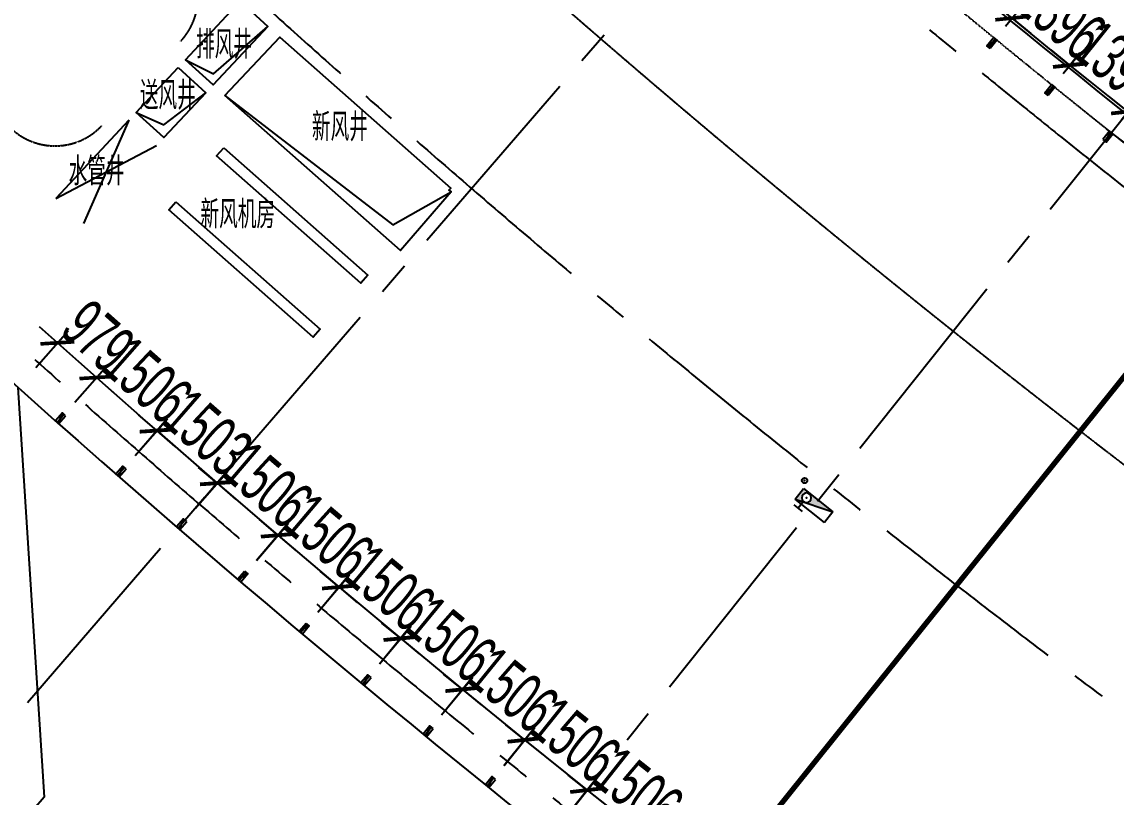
# Model space of a CAD drawing. Extents: x -668578 to 2331563, y -1202445 to 1620273.
# Drawn here: x 727431 to 747905, y 111750 to 126257 of the extents above; entities that cross this region are included whole.
import ezdxf

# ---------------------------------------------------------------- set-up
doc = ezdxf.new("R2010")
doc.units = 0
for name, pattern in [('CENTER2', [28.575, 19.05, -3.175, 3.175, -3.175]), ('Continuous-STLayerSet-Col', [0]), ('DASH', [0.35, 0.25, -0.1]), ('DOT2', [0.125, 0, -0.125])]:
    doc.linetypes.add(name, pattern=pattern)
doc.layers.get('0').update_dxf_attribs({"color": 8})
doc.layers.get('Defpoints').update_dxf_attribs({"color": 8})
for name, color, linetype in [('#标注', 8, 'Continuous'), ('#轴线', 8, 'CENTER2'), ('A-AL', 8, 'Continuous'), ('A-BEAM-PLAN-C', 8, 'Continuous'), ('A-DIMS-150', 8, 'Continuous'), ('A-FLOR-OTLN', 8, 'DOT2'), ('A-ROOF', 8, 'Continuous'), ('A-ROOF-DRAN', 8, 'Continuous'), ('A-WIND-FRAM', 8, 'Continuous'), ('dim', 8, 'Continuous'), ('STAIR', 8, 'Continuous'), ('WINDOW', 8, 'Continuous'), ('外轮廓', 8, 'Continuous'), ('建-文字', 8, 'Continuous'), ('建-消防-防火分区填充', 8, 'Continuous'), ('暖-消防-挡烟垂壁', 8, 'Continuous'), ('暖-空调箱-基础', 8, 'Continuous'), ('水-消防-消火栓', 8, 'Continuous'), ('水-消防-消火栓-标识', 8, 'Continuous')]:
    doc.layers.add(name, color=color, linetype=linetype)
doc.styles.add('JHZX', font='jrs.shx', dxfattribs={"width": 0.6, "bigfont": 'jhz.shx'})
doc.styles.add('XD2008', font='xd-hzs.shx', dxfattribs={"width": 0.7, "bigfont": 'xd-hztxt.shx'})
doc.dimstyles.new('JZBZ-300', dxfattribs={"dimscale": 300, "dimtxt": 3, "dimasz": 1.5, "dimexe": 1, "dimexo": 1, "dimgap": 0.5, "dimtad": 1, "dimdec": 0, "dimdsep": 46, "dimtxsty": 'JHZX', "dimblk1": 'ARCHTICK', "dimblk2": 'ARCHTICK', "dimsah": 1, "dimcen": 0, "dimclrd": 1, "dimclre": 1, "dimclrt": 2, "dimazin": 2, "dimtfac": 1, "dimtdec": 0, "dimtix": 1, "dimtmove": 0, "dimatfit": 3, "dimfxl": 0, "dimtolj": 1, "dimlwd": -1, "dimlwe": -1, "dimarcsym": 0})
doc.dimstyles.new('JZBZ-400', dxfattribs={"dimscale": 400, "dimtxt": 3, "dimasz": 1.5, "dimexe": 1, "dimexo": 1, "dimgap": 0.5, "dimtad": 1, "dimdec": 0, "dimdsep": 46, "dimtxsty": 'JHZX', "dimblk1": 'ARCHTICK', "dimblk2": 'ARCHTICK', "dimsah": 1, "dimcen": 0, "dimclrd": 1, "dimclre": 1, "dimclrt": 2, "dimazin": 2, "dimtfac": 1, "dimtdec": 0, "dimtix": 1, "dimtmove": 0, "dimatfit": 3, "dimfxl": 0, "dimtolj": 1, "dimlwd": -1, "dimlwe": -1, "dimarcsym": 0})

# ---------------------------------------------------------------- blocks, each defined once
blk = doc.blocks.new('_ARCHTICK')
at = {"color": 0, "linetype": 'ByBlock', "const_width": 0.15}
blk.add_lwpolyline([(-0.5, -0.5), (0.5, 0.5)], dxfattribs=at)
blk = doc.blocks.new('*D2918')
at = {"layer": '#标注', "ltscale": 300, "transparency": 16777216}
for p, q in [((52517, 44290), (60086, 50671)), ((174425, -21557), (175612, -11729))]:
    blk.add_line(p, q, dxfattribs=at)
blk.add_arc((197092, 166179), 179600, 220.13382, 263.11563, dxfattribs=at)
at = {"layer": 'Defpoints', "color": 0, "ltscale": 300, "transparency": 16777216}
for p in [(197092, 166179), (52212, 44032), (92699, 20035), (174378, -21955)]:
    blk.add_point(p, dxfattribs=at)
at = {"layer": '#标注', "ltscale": 300, "transparency": 16777216, "xscale": 600, "yscale": 600, "zscale": 600}
for p, rotation in [((59781, 50414), 130.1338192809486), ((175564, -12126), 353.1156299250185)]:
    blk.add_blockref('_ARCHTICK', p, dxfattribs=dict(at, rotation=rotation))
at = {"layer": '#标注', "ltscale": 300, "transparency": 16777216, "insert": (112118, 8861), "char_height": 1200, "attachment_point": 5, "rotation": 331.6247, "style": 'JHZX'}
blk.add_mtext('\\A1;42.98°', dxfattribs=at)
blk = doc.blocks.new('*D2939')
at = {"layer": '#标注', "ltscale": 300, "transparency": 16777216}
for p, q in [((-1773, -1481), (-9342, -7863)), ((165914, -92056), (164727, -101884))]:
    blk.add_line(p, q, dxfattribs=at)
blk.add_arc((197092, 166179), 269610, 220.13382, 263.11563, dxfattribs=at)
at = {"layer": 'Defpoints', "color": 0, "ltscale": 300, "transparency": 16777216}
for p in [(197092, 166179), (-1467, -1224), (40380, -53208), (165962, -91659)]:
    blk.add_point(p, dxfattribs=at)
at = {"layer": '#标注', "ltscale": 300, "transparency": 16777216, "xscale": 600, "yscale": 600, "zscale": 600}
for p, rotation in [((-9036, -7605), 130.1338192809485), ((164775, -101487), 353.1156299250187)]:
    blk.add_blockref('_ARCHTICK', p, dxfattribs=dict(at, rotation=rotation))
at = {"layer": '#标注', "ltscale": 300, "transparency": 16777216, "insert": (69342, -70334), "char_height": 1200, "attachment_point": 5, "rotation": 331.6247, "style": 'JHZX'}
blk.add_mtext('\\A1;42.98°', dxfattribs=at)
blk = doc.blocks.new('*D297')
at = {"layer": 'Defpoints', "color": 0, "ltscale": 300, "transparency": 16777216}
for p in [(748127, 124581), (747815, 124186), (748909, 123320)]:
    blk.add_point(p, dxfattribs=at)
at = {"layer": 'dim', "color": 1, "ltscale": 300, "transparency": 16777216}
for p, q in [((748127, 124581), (747774, 124860)), ((748001, 124421), (748313, 124816)), ((749222, 123714), (748127, 124581)), ((749096, 123555), (749408, 123950)), ((749222, 123714), (749575, 123435))]:
    blk.add_line(p, q, dxfattribs=at)
at = {"layer": 'dim', "color": 1, "ltscale": 300, "transparency": 16777216, "xscale": 450, "yscale": 450, "zscale": 450}
for p, rotation in [((748127, 124581), 321.6333410802117), ((749222, 123714), 141.6333410802117)]:
    blk.add_blockref('_ARCHTICK', p, dxfattribs=dict(at, rotation=rotation))
at = {"layer": 'dim', "color": 2, "ltscale": 300, "transparency": 16777216, "insert": (749047, 124618), "char_height": 900, "attachment_point": 5, "rotation": 321.6333, "style": 'JHZX'}
blk.add_mtext('\\A1;1396', dxfattribs=at)
blk = doc.blocks.new('*D298')
at = {"layer": 'Defpoints', "color": 0, "ltscale": 300, "transparency": 16777216}
for p in [(747039, 125450), (746726, 125060), (747815, 124186)]:
    blk.add_point(p, dxfattribs=at)
at = {"layer": 'dim', "color": 1, "ltscale": 300, "transparency": 16777216}
for p, q in [((747039, 125450), (746688, 125732)), ((746914, 125294), (747227, 125684)), ((748128, 124577), (747039, 125450)), ((748002, 124420), (748316, 124811)), ((748128, 124577), (748479, 124295))]:
    blk.add_line(p, q, dxfattribs=at)
at = {"layer": 'dim', "color": 1, "ltscale": 300, "transparency": 16777216, "xscale": 450, "yscale": 450, "zscale": 450}
for p, rotation in [((747039, 125450), 321.2562965409917), ((748128, 124577), 141.2562965409917)]:
    blk.add_blockref('_ARCHTICK', p, dxfattribs=dict(at, rotation=rotation))
at = {"layer": 'dim', "color": 2, "ltscale": 300, "transparency": 16777216, "insert": (747959, 125481), "char_height": 900, "attachment_point": 5, "rotation": 321.2563, "style": 'JHZX'}
blk.add_mtext('\\A1;1396', dxfattribs=at)
blk = doc.blocks.new('*D299')
at = {"layer": 'Defpoints', "color": 0, "ltscale": 300, "transparency": 16777216}
for p in [(745960, 126328), (745646, 125944), (746726, 125060)]:
    blk.add_point(p, dxfattribs=at)
at = {"layer": 'dim', "color": 1, "ltscale": 300, "transparency": 16777216}
for p, q in [((745960, 126328), (745612, 126613)), ((745836, 126176), (746150, 126560)), ((747040, 125444), (745960, 126328)), ((746916, 125292), (747230, 125676)), ((747040, 125444), (747388, 125159))]:
    blk.add_line(p, q, dxfattribs=at)
at = {"layer": 'dim', "color": 1, "ltscale": 300, "transparency": 16777216, "xscale": 450, "yscale": 450, "zscale": 450}
for p, rotation in [((745960, 126328), 320.6906759218861), ((747040, 125444), 140.6906759218861)]:
    blk.add_blockref('_ARCHTICK', p, dxfattribs=dict(at, rotation=rotation))
at = {"layer": 'dim', "color": 2, "ltscale": 300, "transparency": 16777216, "insert": (746880, 126350), "char_height": 900, "attachment_point": 5, "rotation": 320.6907, "style": 'JHZX'}
blk.add_mtext('\\A1;1396', dxfattribs=at)
blk = doc.blocks.new('*D300')
at = {"layer": 'Defpoints', "color": 0, "ltscale": 300, "transparency": 16777216}
for p in [(744880, 127212), (744566, 126829), (745646, 125944)]:
    blk.add_point(p, dxfattribs=at)
at = {"layer": 'dim', "color": 1, "ltscale": 300, "transparency": 16777216}
for p, q in [((744880, 127212), (744532, 127498)), ((744756, 127061), (745070, 127445)), ((745960, 126328), (744880, 127212)), ((745836, 126176), (746150, 126560)), ((745960, 126328), (746308, 126043))]:
    blk.add_line(p, q, dxfattribs=at)
at = {"layer": 'dim', "color": 1, "ltscale": 300, "transparency": 16777216, "xscale": 450, "yscale": 450, "zscale": 450}
for p, rotation in [((744880, 127212), 320.690794600388), ((745960, 126328), 140.690794600388)]:
    blk.add_blockref('_ARCHTICK', p, dxfattribs=dict(at, rotation=rotation))
at = {"layer": 'dim', "color": 2, "ltscale": 300, "transparency": 16777216, "insert": (745800, 127234), "char_height": 900, "attachment_point": 5, "rotation": 320.6908, "style": 'JHZX'}
blk.add_mtext('\\A1;1396', dxfattribs=at)
blk = doc.blocks.new('*D1701')
at = {"layer": '#标注', "color": 1, "ltscale": 300, "transparency": 16777216}
for p, q in [((727690, 119791), (728295, 120475)), ((728096, 120251), (727759, 120549)), ((728096, 120251), (728829, 119602)), ((728423, 119142), (729028, 119826)), ((728829, 119602), (729166, 119303))]:
    blk.add_line(p, q, dxfattribs=at)
at = {"layer": 'Defpoints', "color": 0, "ltscale": 300, "transparency": 16777216}
for p in [(728829, 119602), (727491, 119567), (728224, 118918)]:
    blk.add_point(p, dxfattribs=at)
at = {"layer": '#标注', "color": 1, "ltscale": 300, "transparency": 16777216, "xscale": 450, "yscale": 450, "zscale": 450}
for p, rotation in [((728096, 120251), 318.4898780069547), ((728829, 119602), 138.4898780069547)]:
    blk.add_blockref('_ARCHTICK', p, dxfattribs=dict(at, rotation=rotation))
at = {"layer": '#标注', "color": 2, "ltscale": 300, "transparency": 16777216, "insert": (728860, 120375), "char_height": 900, "attachment_point": 5, "rotation": 318.4899, "style": 'JHZX'}
blk.add_mtext('\\A1;979', dxfattribs=at)
blk = doc.blocks.new('*D1702')
at = {"layer": '#标注', "color": 1, "transparency": 16777216}
for p, q in [((728419, 119140), (729025, 119827)), ((728826, 119602), (728489, 119900)), ((728826, 119602), (729957, 118607)), ((729550, 118144), (730155, 118832)), ((729957, 118607), (730295, 118310))]:
    blk.add_line(p, q, dxfattribs=at)
at = {"layer": 'Defpoints', "color": 0, "transparency": 16777216}
for p in [(728221, 118914), (729957, 118607), (729352, 117919)]:
    blk.add_point(p, dxfattribs=at)
at = {"layer": '#标注', "color": 1, "transparency": 16777216, "xscale": 450, "yscale": 450, "zscale": 450}
for p, rotation in [((728826, 119602), 318.6447902940631), ((729957, 118607), 138.6447902940631)]:
    blk.add_blockref('_ARCHTICK', p, dxfattribs=dict(at, rotation=rotation))
at = {"layer": '#标注', "color": 2, "transparency": 16777216, "insert": (729788, 119555), "char_height": 900, "attachment_point": 5, "rotation": 318.6448, "style": 'JHZX'}
blk.add_mtext('\\A1;1506', dxfattribs=at)
blk = doc.blocks.new('*D1703')
at = {"layer": '#标注', "color": 1, "transparency": 16777216}
for p, q in [((729548, 118146), (730150, 118837)), ((729953, 118611), (729613, 118906)), ((729953, 118611), (731087, 117624)), ((730682, 117159), (731284, 117850)), ((731087, 117624), (731426, 117328))]:
    blk.add_line(p, q, dxfattribs=at)
at = {"layer": 'Defpoints', "color": 0, "transparency": 16777216}
for p in [(729351, 117919), (731087, 117624), (730485, 116933)]:
    blk.add_point(p, dxfattribs=at)
at = {"layer": '#标注', "color": 1, "transparency": 16777216, "xscale": 450, "yscale": 450, "zscale": 450}
for p, rotation in [((729953, 118611), 318.9680489831777), ((731087, 117624), 138.9680489831776)]:
    blk.add_blockref('_ARCHTICK', p, dxfattribs=dict(at, rotation=rotation))
at = {"layer": '#标注', "color": 2, "transparency": 16777216, "insert": (730914, 118570), "char_height": 900, "attachment_point": 5, "rotation": 318.968, "style": 'JHZX'}
blk.add_mtext('\\A1;1503', dxfattribs=at)
blk = doc.blocks.new('*D1704')
at = {"layer": '#标注', "color": 1, "transparency": 16777216}
for p, q in [((730679, 117160), (731275, 117857)), ((731080, 117629), (730738, 117921)), ((731080, 117629), (732224, 116649)), ((731823, 116181), (732419, 116877)), ((732224, 116649), (732566, 116357))]:
    blk.add_line(p, q, dxfattribs=at)
at = {"layer": 'Defpoints', "color": 0, "transparency": 16777216}
for p in [(730484, 116933), (732224, 116649), (731628, 115953)]:
    blk.add_point(p, dxfattribs=at)
at = {"layer": '#标注', "color": 1, "transparency": 16777216, "xscale": 450, "yscale": 450, "zscale": 450}
for p, rotation in [((731080, 117629), 319.4447962451666), ((732224, 116649), 139.4447962451666)]:
    blk.add_blockref('_ARCHTICK', p, dxfattribs=dict(at, rotation=rotation))
at = {"layer": '#标注', "color": 2, "transparency": 16777216, "insert": (732042, 117595), "char_height": 900, "attachment_point": 5, "rotation": 319.4448, "style": 'JHZX'}
blk.add_mtext('\\A1;1506', dxfattribs=at)
blk = doc.blocks.new('*D1705')
at = {"layer": '#标注', "color": 1, "transparency": 16777216}
for p, q in [((732219, 116652), (731875, 116943)), ((731821, 116182), (732413, 116881)), ((732219, 116652), (733369, 115680)), ((732971, 115209), (733563, 115909)), ((733369, 115680), (733713, 115389))]:
    blk.add_line(p, q, dxfattribs=at)
at = {"layer": 'Defpoints', "color": 0, "transparency": 16777216}
for p in [(731627, 115953), (733369, 115680), (732777, 114980)]:
    blk.add_point(p, dxfattribs=at)
at = {"layer": '#标注', "color": 1, "transparency": 16777216, "xscale": 450, "yscale": 450, "zscale": 450}
for p, rotation in [((732219, 116652), 319.7793174398101), ((733369, 115680), 139.7793174398101)]:
    blk.add_blockref('_ARCHTICK', p, dxfattribs=dict(at, rotation=rotation))
at = {"layer": '#标注', "color": 2, "transparency": 16777216, "insert": (733181, 116624), "char_height": 900, "attachment_point": 5, "rotation": 319.7793, "style": 'JHZX'}
blk.add_mtext('\\A1;1506', dxfattribs=at)
blk = doc.blocks.new('*D1706')
at = {"layer": '#标注', "color": 1, "transparency": 16777216}
for p, q in [((732969, 115210), (733556, 115914)), ((733363, 115683), (733018, 115972)), ((733363, 115683), (734520, 114718)), ((734125, 114245), (734712, 114949)), ((734520, 114718), (734865, 114430))]:
    blk.add_line(p, q, dxfattribs=at)
at = {"layer": 'Defpoints', "color": 0, "transparency": 16777216}
for p in [(732776, 114980), (734520, 114718), (733933, 114015)]:
    blk.add_point(p, dxfattribs=at)
at = {"layer": '#标注', "color": 1, "transparency": 16777216, "xscale": 450, "yscale": 450, "zscale": 450}
for p, rotation in [((733363, 115683), 320.1543007994204), ((734520, 114718), 140.1543007994204)]:
    blk.add_blockref('_ARCHTICK', p, dxfattribs=dict(at, rotation=rotation))
at = {"layer": '#标注', "color": 2, "transparency": 16777216, "insert": (734326, 115662), "char_height": 900, "attachment_point": 5, "rotation": 320.1543, "style": 'JHZX'}
blk.add_mtext('\\A1;1506', dxfattribs=at)
blk = doc.blocks.new('*D1707')
at = {"layer": '#标注', "color": 1, "transparency": 16777216}
for p, q in [((734123, 114246), (734705, 114954)), ((734514, 114722), (734167, 115008)), ((734514, 114722), (735677, 113764)), ((735285, 113289), (735868, 113996)), ((735677, 113764), (736024, 113478))]:
    blk.add_line(p, q, dxfattribs=at)
at = {"layer": 'Defpoints', "color": 0, "transparency": 16777216}
for p in [(733932, 114015), (735677, 113764), (735095, 113057)]:
    blk.add_point(p, dxfattribs=at)
at = {"layer": '#标注', "color": 1, "transparency": 16777216, "xscale": 450, "yscale": 450, "zscale": 450}
for p, rotation in [((734514, 114722), 320.5243038533963), ((735677, 113764), 140.5243038533963)]:
    blk.add_blockref('_ARCHTICK', p, dxfattribs=dict(at, rotation=rotation))
at = {"layer": '#标注', "color": 2, "transparency": 16777216, "insert": (735477, 114706), "char_height": 900, "attachment_point": 5, "rotation": 320.5243, "style": 'JHZX'}
blk.add_mtext('\\A1;1506', dxfattribs=at)
blk = doc.blocks.new('*D1708')
at = {"layer": '#标注', "color": 1, "transparency": 16777216}
for p, q in [((735671, 113768), (735322, 114052)), ((735283, 113290), (735861, 114001)), ((735671, 113768), (736840, 112818)), ((736452, 112340), (737030, 113051)), ((736840, 112818), (737190, 112535))]:
    blk.add_line(p, q, dxfattribs=at)
at = {"layer": 'Defpoints', "color": 0, "transparency": 16777216}
for p in [(735094, 113057), (736840, 112818), (736263, 112107)]:
    blk.add_point(p, dxfattribs=at)
at = {"layer": '#标注', "color": 1, "transparency": 16777216, "xscale": 450, "yscale": 450, "zscale": 450}
for p, rotation in [((735671, 113768), 320.9119827300398), ((736840, 112818), 140.9119827300398)]:
    blk.add_blockref('_ARCHTICK', p, dxfattribs=dict(at, rotation=rotation))
at = {"layer": '#标注', "color": 2, "transparency": 16777216, "insert": (736634, 113759), "char_height": 900, "attachment_point": 5, "rotation": 320.912, "style": 'JHZX'}
blk.add_mtext('\\A1;1506', dxfattribs=at)
blk = doc.blocks.new('*D1709')
at = {"layer": '#标注', "color": 1, "transparency": 16777216}
for p, q in [((736449, 112341), (737022, 113056)), ((736835, 112822), (736484, 113103)), ((736835, 112822), (738010, 111880)), ((737625, 111399), (738198, 112114)), ((738010, 111880), (738361, 111598))]:
    blk.add_line(p, q, dxfattribs=at)
at = {"layer": 'Defpoints', "color": 0, "transparency": 16777216}
for p in [(736262, 112107), (738010, 111880), (737437, 111165)]:
    blk.add_point(p, dxfattribs=at)
at = {"layer": '#标注', "color": 1, "transparency": 16777216, "xscale": 450, "yscale": 450, "zscale": 450}
for p, rotation in [((736835, 112822), 321.2870945073596), ((738010, 111880), 141.2870945073596)]:
    blk.add_blockref('_ARCHTICK', p, dxfattribs=dict(at, rotation=rotation))
at = {"layer": '#标注', "color": 2, "transparency": 16777216, "insert": (737798, 112819), "char_height": 900, "attachment_point": 5, "rotation": 321.2871, "style": 'JHZX'}
blk.add_mtext('\\A1;1506', dxfattribs=at)
blk = doc.blocks.new('*D1710')
at = {"layer": '#标注', "color": 1, "transparency": 16777216}
for p, q in [((737622, 111400), (738191, 112118)), ((738005, 111883), (737652, 112162)), ((738005, 111883), (739186, 110949)), ((738804, 110465), (739372, 111184)), ((739186, 110949), (739539, 110670))]:
    blk.add_line(p, q, dxfattribs=at)
at = {"layer": 'Defpoints', "color": 0, "transparency": 16777216}
for p in [(737436, 111164), (739186, 110949), (738618, 110230)]:
    blk.add_point(p, dxfattribs=at)
at = {"layer": '#标注', "color": 1, "transparency": 16777216, "xscale": 450, "yscale": 450, "zscale": 450}
for p, rotation in [((738005, 111883), 321.6642249436692), ((739186, 110949), 141.6642249436692)]:
    blk.add_blockref('_ARCHTICK', p, dxfattribs=dict(at, rotation=rotation))
at = {"layer": '#标注', "color": 2, "transparency": 16777216, "insert": (738968, 111887), "char_height": 900, "attachment_point": 5, "rotation": 321.6642, "style": 'JHZX'}
blk.add_mtext('\\A1;1506', dxfattribs=at)
blk = doc.blocks.new('消火栓箱-111')
blk.add_hatch(color=256).paths.add_polyline_path([(-200, -54), (-200, -60, -0.414214), (-110, -150, -1), (-290, -150, -0.414214), (-200, -60), (-200, -54), (-350, 0), (-350, -250), (350, -250)])
for p, q in [((350, 0), (-350, 0)), ((-350, 0), (350, -250)), ((-350, 0), (-350, -250)), ((-300, 100), (-100, 100)), ((-200, -60), (-200, 100)), ((350, -250), (350, 0)), ((-350, -250), (350, -250))]:
    blk.add_line(p, q)
blk.add_circle((-200, -150), 90)
blk.add_point((-200, -150))
at = {"layer": '水-消防-消火栓'}
blk.add_arc((-350, 0), 700, 359.9687, 0, dxfattribs=at)
blk = doc.blocks.new('立管-R75-1')
at = {"linetype": 'Continuous'}
blk.add_circle((0, 0), 75, dxfattribs=at)
blk.add_point((0, 0), dxfattribs=at)
blk = doc.blocks.new('幕墙分隔')
for p, q in [((-40, -100), (40, 100)), ((0, 100), (0, -100))]:
    blk.add_line(p, q)
blk.add_lwpolyline([(-40, 100), (40, 100), (40, -100), (-40, -100)], close=True)
blk = doc.blocks.new('A$C4E971703')
at = {"layer": '暖-消防-挡烟垂壁', "color": 3, "linetype": 'DASH', "const_width": 100}
blk.add_lwpolyline([(65471, 68584), (75773, 81424)], dxfattribs=at)
blk = doc.blocks.new('A$C47405904')
at = {"layer": 'A-AL'}
blk.add_lwpolyline([(-89278, 9481, -0.031021), (-108755, 27069, 0.415715), (-113080, 27106), (-145267, -4699, 0.412976), (-145302, -9004, 0.149442), (-10240, -82596, 0.358696), (-6809, -80780)], format="xyb", dxfattribs=at)
for p in [(-109298, 3844), (-105888, 883), (-104738, -90), (-103582, -1056), (-102420, -2014), (-101251, -2964)]:
    blk.add_point(p, dxfattribs=at)
at = {"layer": 'A-BEAM-PLAN-C'}
blk.add_line((-108021, 9422), (-109388, 7960), dxfattribs=at)
at = {"layer": 'A-BEAM-PLAN-C', "linetype": 'Continuous-STLayerSet-Col'}
for points in [[(-105937, 11650), (-105421, 11179), (-106444, 10084), (-106962, 10554)], [(-106221, 9883), (-105196, 10979), (-101996, 8152), (-102029, 8114), (-101991, 8082), (-102939, 6984)], [(-107099, 10408), (-106580, 9938), (-107366, 9098), (-107884, 9568)]]:
    blk.add_lwpolyline(points, close=True, dxfattribs=at)
at = {"layer": 'A-DIMS-150'}
for p, q in [((-108021, 9422), (-108869, 7490)), ((-109387, 7961), (-107503, 8951))]:
    blk.add_line(p, q, dxfattribs=at)
for points in [[(-106962, 10554), (-106435, 10293), (-105421, 11179)], [(-107884, 9568), (-107366, 9334), (-106580, 9938)], [(-106221, 9883), (-103080, 7466), (-101991, 8082)]]:
    blk.add_lwpolyline(points, dxfattribs=at)
at = {"layer": 'A-FLOR-OTLN'}
blk.add_arc((42590, 175095), 212150, 224.36474, 258.37779, dxfattribs=at)
at = {"layer": 'A-ROOF'}
blk.add_line((-110094, 4423), (-109601, -3244), dxfattribs=at)
at = {"layer": 'A-ROOF-DRAN'}
blk.add_line((-109601, -3244), (-109796, -3472), dxfattribs=at)
at = {"layer": 'STAIR', "color": 9, "linetype": 'DASH'}
for points in [[(-107049, 10901, 0.414214), (-107106, 12597)], [(-108524, 9323, -0.414214), (-110220, 9266)]]:
    blk.add_lwpolyline(points, format="xyb", dxfattribs=at)
at = {"layer": '外轮廓', "color": 3, "linetype": 'DASH', "ltscale": 5}
blk.add_lwpolyline([(-109158, 16478), (-135454, -11643, 0.41242), (-135330, -15318, 0.140163), (-7770, -80593, 0.412914), (-4719, -78556), (3836, -36160, 0.415851), (1787, -33095, -0.057061), (-44213, -18484, 0.041227), (-47955, -17165, 0.051572), (-52855, -16406), (-54407, -16327, -0.116659), (-64974, -13255, -0.058192), (-105484, 16602, 0.414617), (-109158, 16478)], format="xyb", close=True, dxfattribs=at)
at = {"layer": '外轮廓', "color": 3}
blk.add_lwpolyline([(-22739, -22538), (-22739, -22538, -0.065678), (-71758, 1166, 0.089348), (-79617, 4520), (-80148, 4642, -0.112531), (-89717, 9256)], format="xyb", dxfattribs=at)
at = {"layer": '外轮廓'}
blk.add_lwpolyline([(-121288, -519), (-118726, 2220), (-115370, -853), (-110280, 4590, 0.040861), (-80517, -18001), (-80939, -18683), (-81519, -19619), (-85361, -25823), (-83075, -27260), (-84128, -28961, -0.04882), (-121288, -519)], format="xyb", close=True, dxfattribs=at)
at = {"layer": '建-消防-防火分区填充'}
for p in [(-91872, 10869), (-90788, 9988)]:
    blk.add_point(p, dxfattribs=at)
at = {"layer": '暖-空调箱-基础'}
for points in [[(-106243, 8909), (-103546, 6525), (-103678, 6375), (-106376, 8759)], [(-107137, 7897), (-104440, 5513), (-104572, 5363), (-107270, 7747)]]:
    blk.add_lwpolyline(points, close=True, dxfattribs=at)
at = {"layer": 'A-WIND-FRAM'}
for p, rotation in [((-91872, 10869), 140.6906759217978), ((-90788, 9988), 141.0677087576672), ((-105888, 883), 319.5597668798235), ((-104738, -90), 319.9366874124917)]:
    blk.add_blockref('幕墙分隔', p, dxfattribs=dict(at, rotation=rotation))
at = {"layer": 'A-WIND-FRAM', "xscale": -1}
for p, rotation in [((-89699, 9113), 141.4448154479588), ((-109298, 3844), 318.4898780070391), ((-108166, 2849), 318.8667985397074), ((-107031, 1864), 319.1825044516865), ((-103582, -1056), 320.3138338360929), ((-102420, -2014), 320.6907543677943), ((-101251, -2964), 321.0676749004625)]:
    blk.add_blockref('幕墙分隔', p, dxfattribs=dict(at, rotation=rotation))
at = {"layer": 'WINDOW'}
blk.add_blockref('A$C4E971703', (-163098, -74215), dxfattribs=at)
at = {"layer": '水-消防-消火栓', "xscale": -1, "rotation": 141.4324249461435}
blk.add_blockref('消火栓箱-111', (-95277, 2115), dxfattribs=at)
at = {"layer": '水-消防-消火栓-标识', "xscale": 0.6666666665114466, "yscale": 0.6666666665114466, "zscale": 0.6666666665114466, "rotation": 229.1236714085531}
blk.add_blockref('立管-R75-1', (-95374, 2680), dxfattribs=at)
at = {"layer": '建-文字', "style": 'XD2008', "width": 0.7}
for s, p in [('排风井', (-106762, 10576)), ('送风井', (-107815, 9623)), ('新风井', (-104594, 9032)), ('水管井', (-109148, 8204)), ('新风机房', (-106679, 7397))]:
    blk.add_text(s, height=525, dxfattribs=at).set_placement(p)
blk = doc.blocks.new('DSGDFG')
at = {"layer": '#标注', "ltscale": 300}
blk.add_arc((197092.2, 166179.2), 257800, 220.136073, 263.11563, dxfattribs=at)
at = {"layer": '#轴线', "ltscale": 200}
for p, q in [((73225.4, 22766.2), (27342.7, -30356.8)), ((35227.4, -36910.9), (78982.9, 17988.6))]:
    blk.add_line(p, q, dxfattribs=at)
for radius in [206950, 212800, 220600, 228400, 236200, 244000, 251800, 257800]:
    blk.add_arc((197092.2, 166179.2), radius, 218.438892, 265.140584, dxfattribs=at)
at = {"layer": '#标注', "ltscale": 300}
for base, p1, p2, picture, middle in [((40379.7, -53208.3), (-1467, -1223.5), (165961.7, -91658.5), '*D2939', (69341.6, -70334.5)), ((92698.6, 20034.9), (52211.6, 44032.2), (174377.5, -21954.5), '*D2918', (112118.4, 8861.3))]:
    dim = blk.add_angular_dim_3p(base=base, center=(197092.1, 166179.2), p1=p1, p2=p2, dimstyle='JZBZ-400', override={"dimclrd": 256, "dimclre": 256, "dimclrt": 256}, dxfattribs=at)
    dim.commit()
    dim.dimension.update_dxf_attribs({"geometry": picture, "text_midpoint": middle})
blk = doc.blocks.new('HGDTRET')
at = {"layer": 'dim', "ltscale": 300}
for p1, p2, distance, picture, middle in [((745645.7, 125944.2), (744565.5, 126828.6), -496.1, '*D300', (745800, 127234.5)), ((746725.9, 125059.8), (745645.7, 125944.2), -496.1, '*D299', (746880.2, 126350.1)), ((747814.7, 124186.1), (746725.9, 125059.8), -500.6, '*D298', (747959.1, 125481.3)), ((748909.3, 123319.6), (747814.7, 124186.1), -503.5, '*D297', (749047, 124618.1))]:
    dim = blk.add_aligned_dim(p1=p1, p2=p2, distance=distance, dimstyle='JZBZ-300', dxfattribs=at)
    dim.commit()
    dim.dimension.update_dxf_attribs({"geometry": picture, "text_midpoint": middle})
blk = doc.blocks.new('HRTYTET')
at = {"layer": '#标注', "ltscale": 300}
dim = blk.add_aligned_dim(p1=(727490.8, 119566.8), p2=(728224.3, 118917.7), distance=913.2, dimstyle='JZBZ-300', override={"dimfxl": 200}, dxfattribs=at)
dim.commit()
dim.dimension.update_dxf_attribs({"geometry": '*D1701', "text_midpoint": (728860.4, 120375.4)})
at = {"layer": '#标注'}
for base, p1, p2, angle, picture, middle in [((729957, 118607), (728220.9, 118914.3), (729351.6, 117919.1), 318.64479, '*D1702', (729788.2, 119555)), ((731086.7, 117623.9), (729351.1, 117919.5), (730485.1, 116932.6), 318.96805, '*D1703', (730913.6, 118569.9)), ((732224.2, 116649.5), (730484, 116932.5), (731628.4, 115953.2), 319.4448, '*D1704', (732042.1, 117595)), ((733369.1, 115679.7), (731627.2, 115952.6), (732777.3, 114980), 319.77932, '*D1705', (733181.4, 116624.2)), ((734519.9, 114718.3), (732776.3, 114979.8), (733932.8, 114014.7), 320.1543, '*D1706', (734326.1, 115661.5)), ((735677.1, 113764.4), (733931.9, 114014.6), (735094.5, 113057), 320.5243, '*D1707', (735477.3, 114706.3)), ((736840.5, 112818.4), (735093.6, 113056.8), (736262.7, 112107.1), 320.91198, '*D1708', (736634.2, 113759)), ((738010.1, 111879.9), (736261.7, 112106.9), (737437, 111164.8), 321.28709, '*D1709', (737797.7, 112819.1)), ((739186.2, 110948.9), (737436.3, 111164.4), (738617.8, 110230.1), 321.66422, '*D1710', (738967.6, 111886.7))]:
    dim = blk.add_linear_dim(base=base, p1=p1, p2=p2, angle=angle, dimstyle='JZBZ-300', dxfattribs=at)
    dim.commit()
    dim.dimension.update_dxf_attribs({"geometry": picture, "text_midpoint": middle})

msp = doc.modelspace()

# ---------------------------------------------------------------- block references
at = {"layer": '#标注'}
for name, p in [('HGDTRET', (0, 0)), ('DSGDFG', (682948.9, 123910))]:
    msp.add_blockref(name, p, dxfattribs=at)
at = {"layer": 'dim', "ltscale": 300}
msp.add_blockref('A$C47405904', (837451.5, 114994.4), dxfattribs=at)
at = {"layer": 'dim'}
msp.add_blockref('HRTYTET', (0, 0), dxfattribs=at)

doc.saveas('drawing.dxf')
